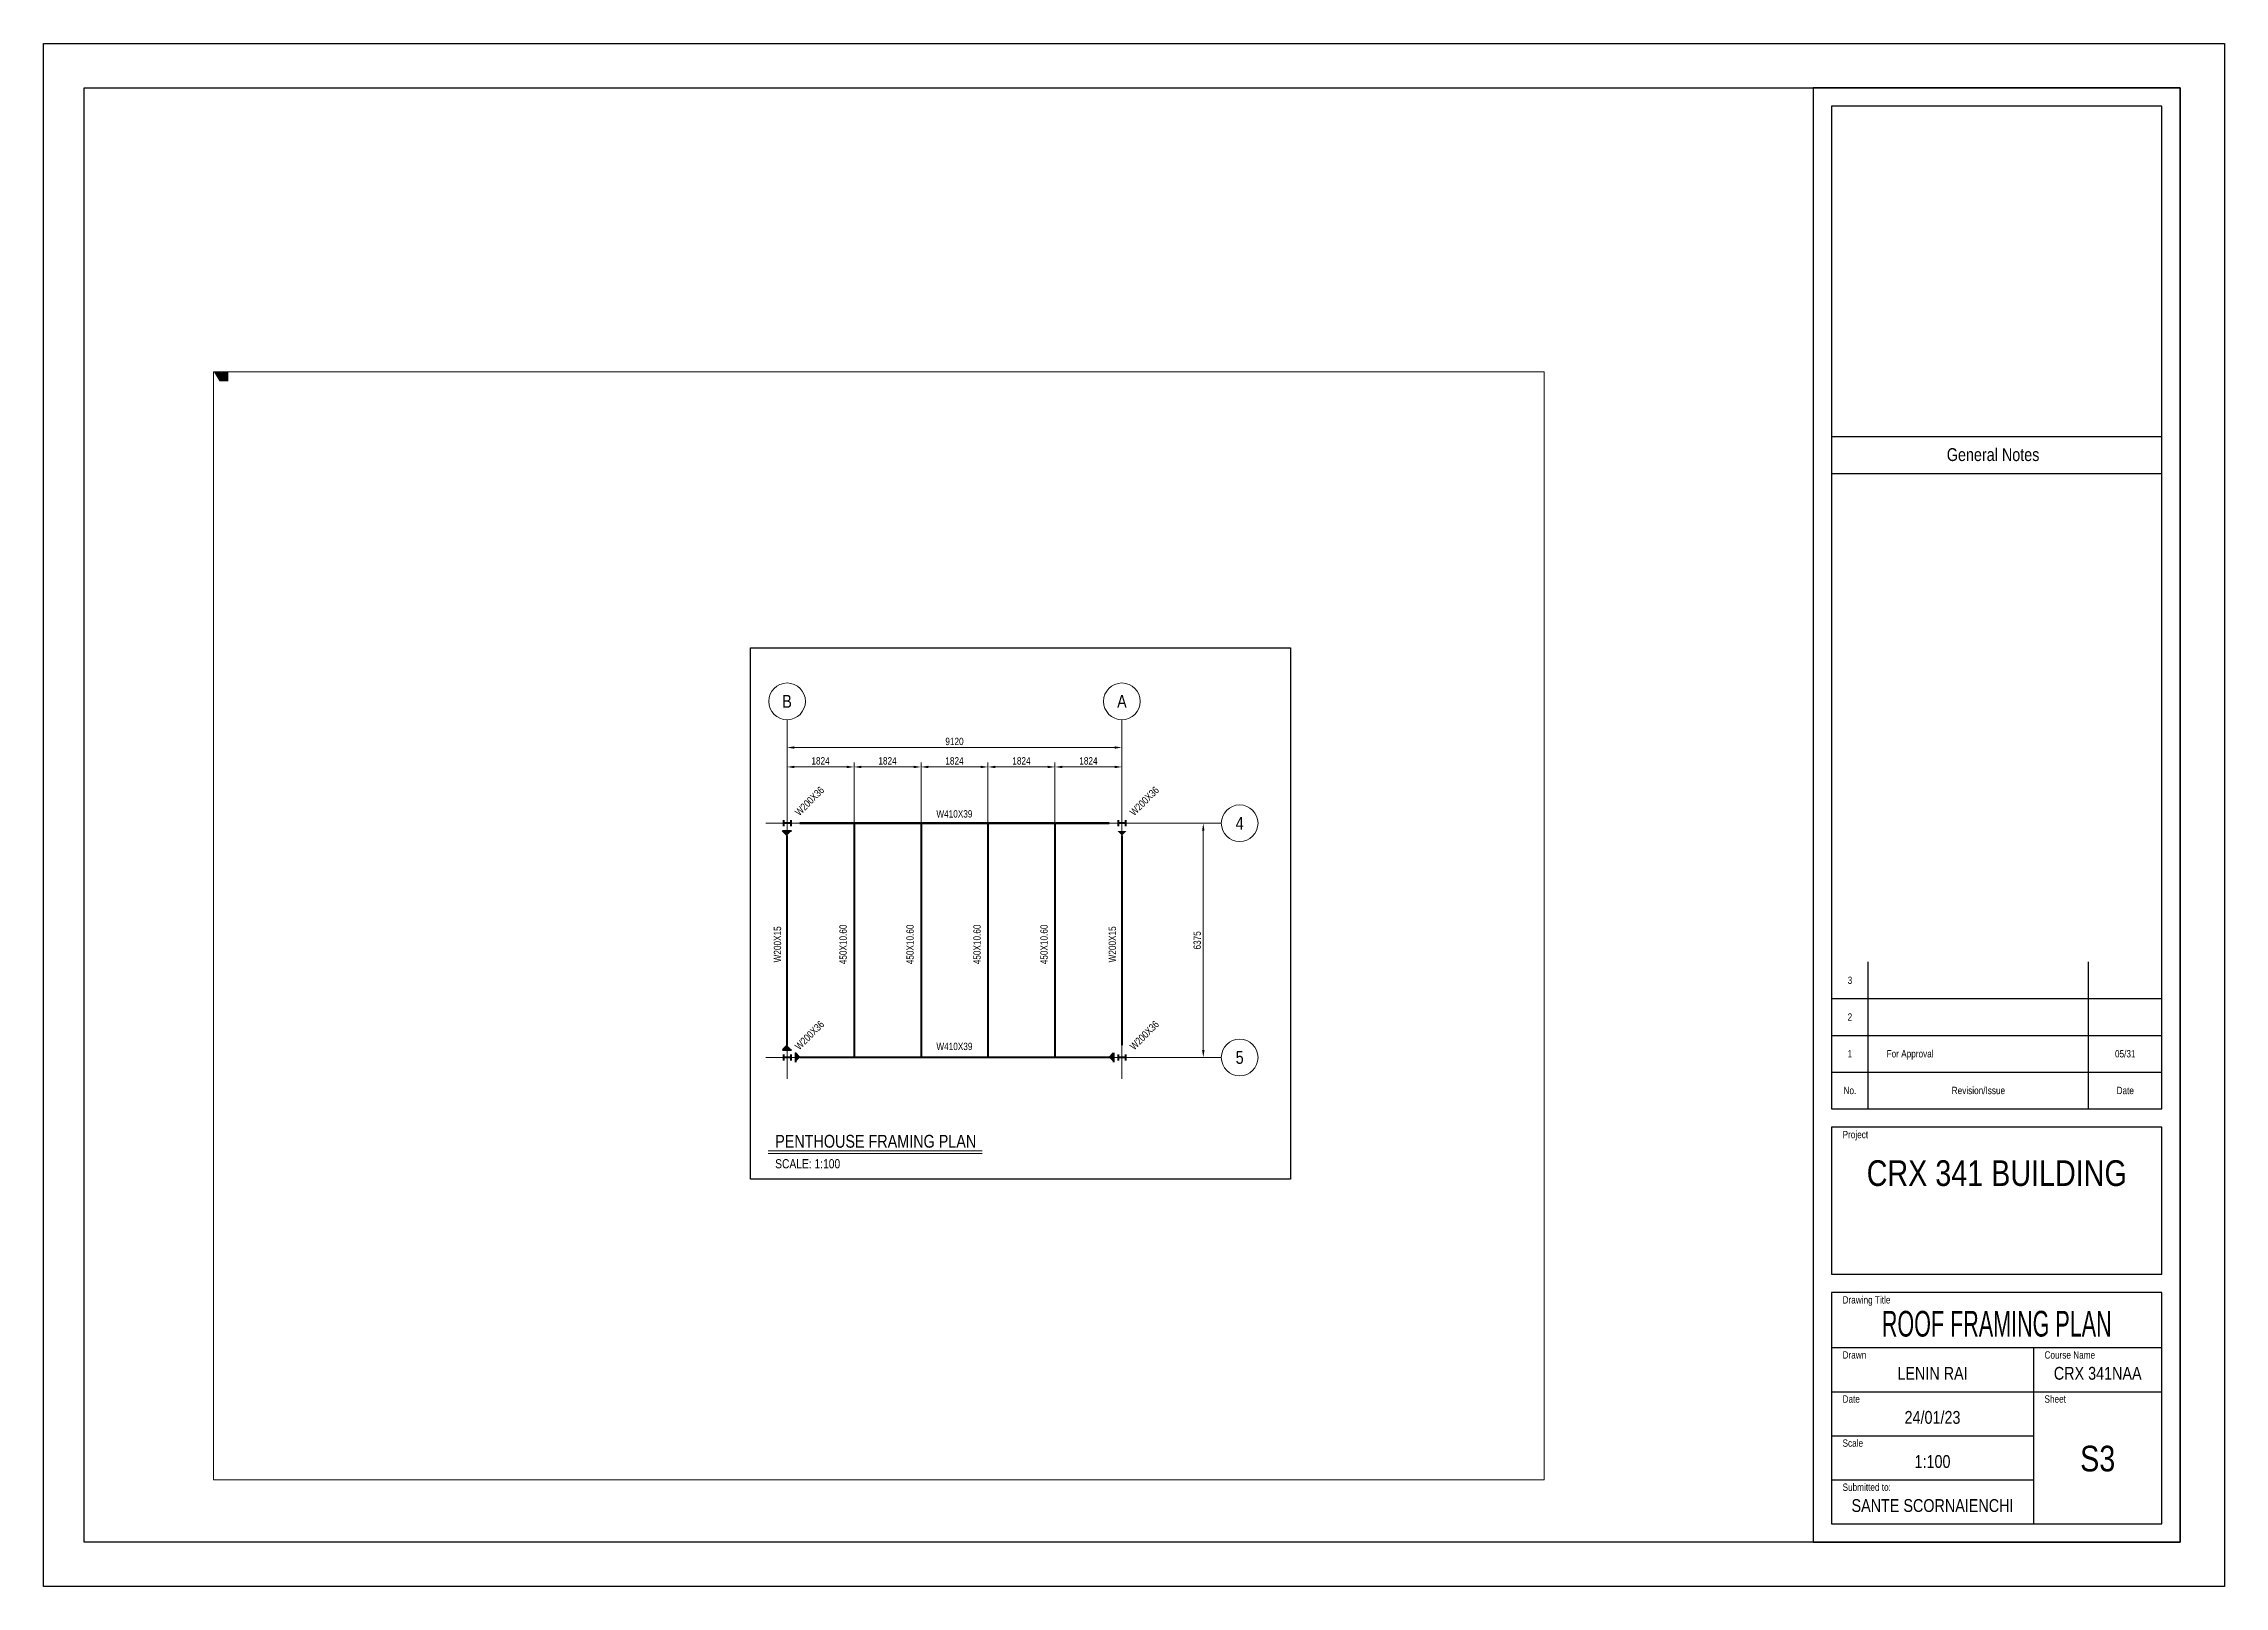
# Paper-space layout 'S3- ROOF FRAMING PLAN' of a CAD drawing. Header units: millimetres. Extents: x -1 to 593, y -1 to 419.
# The model-space entities are those that its viewports show. They can reach past a viewport. Long polylines and large blocks are cut down to what shows.
import ezdxf
from ezdxf.enums import TextEntityAlignment as Align

# ---------------------------------------------------------------- set-up
doc = ezdxf.new("R2010")
doc.units = ezdxf.units.MM
doc.header["$LTSCALE"] = 10
doc.linetypes.add('Center', pattern=[2, 1.25, -0.25, 0.25, -0.25])
for name, color, linetype, lineweight in [('G-ANNOTATIONS', 1, 'Continuous', 9), ('G-BORDER', 4, 'Continuous', 25), ('S-ANNOTATIONS', 1, 'Continuous', 9), ('S-BEAM-STEEL-PLAN', 4, 'Continuous', 50), ('S-COLUMN-STEEL-PLAN', 4, 'Continuous', 50), ('S-GRID', 6, 'Center', 9)]:
    doc.layers.add(name, color=color, linetype=linetype, lineweight=lineweight)
doc.styles.add('001 Title Text', font='arial.ttf', dxfattribs={"width": 0.8, "height": 3.5})
doc.styles.add('Anno Text High', font='arial.ttf', dxfattribs={"width": 0.8, "height": 2.5})
doc.styles.add('AnnoText', font='arial.ttf', dxfattribs={"width": 0.8, "height": 2})
doc.styles.add('Revit_Arial', font='arial.ttf')

# ---------------------------------------------------------------- blocks, each defined once
blk = doc.blocks.new('A2 border and title block')
at = {"layer": 'Defpoints'}
blk.add_lwpolyline([(0, 420), (594, 420), (594, 0), (0, 0)], close=True, dxfattribs=at)
at = {"layer": 'G-BORDER'}
for p, q in [((497, 160), (497, 170)), ((487, 65), (490, 65)), ((542, 65), (542, 17))]:
    blk.add_line(p, q, dxfattribs=at)
for points in [[(11.01, 408), (582, 408), (582, 12), (11.01, 12)], [(482, 12), (582, 12), (582, 408), (482, 408)], [(487, 130), (577, 130), (577, 403), (487, 403)], [(487, 85), (577, 85), (577, 125), (487, 125)], [(487, 17), (577, 17), (577, 80), (487, 80)]]:
    blk.add_lwpolyline(points, close=True, dxfattribs=at)
for points in [[(487, 313), (577, 313)], [(487, 303), (577, 303)], [(497, 130), (497, 170)], [(557, 130), (557, 170)], [(487, 160), (577, 160)], [(487, 150), (577, 150)], [(487, 140), (577, 140)], [(487, 130), (577, 130)], [(487, 65), (577, 65)], [(487, 53), (577, 53)], [(487, 41), (542, 41)], [(487, 29), (542, 29)]]:
    blk.add_lwpolyline(points, dxfattribs=at)
at = {"layer": 'G-ANNOTATIONS', "width": 0.8}
for s, height, style, p in [('General Notes', 3.5, '001 Title Text', (531, 308.11)), ('3', 2, 'AnnoText', (492, 165)), ('2', 2, 'AnnoText', (492, 155)), ('1', 2, 'AnnoText', (492, 145)), ('No.', 2, 'AnnoText', (492, 135)), ('Revision/Issue', 2, 'AnnoText', (527, 135)), ('Date', 2, 'AnnoText', (567, 135))]:
    blk.add_text(s, height=height, dxfattribs=dict(at, style=style)).set_placement(p, align=Align.MIDDLE_CENTER)
at = {"layer": 'G-ANNOTATIONS', "style": 'AnnoText', "width": 0.8}
for s, p in [('Project ', (490, 123)), ('Drawing Title', (490, 78)), ('Drawn', (490, 63)), ('Course Name', (545, 63)), ('Date', (490, 51)), ('Sheet', (545, 51)), ('Scale', (490, 39)), ('Submitted to:', (490, 27))]:
    blk.add_text(s, height=2, dxfattribs=at).set_placement(p, align=Align.MIDDLE_LEFT)
for tag, p in [('REVISION3', (502, 165)), ('REVISION2', (502, 155)), ('REVISION1', (502, 145))]:
    blk.add_attdef(tag, text='', height=2, dxfattribs=at).set_placement(p, align=Align.MIDDLE_LEFT)
at = {"layer": 'G-ANNOTATIONS', "width": 0.8}
for tag, height, style, p in [('DATE3', 2, 'AnnoText', (567, 165)), ('DATE2', 2, 'AnnoText', (567, 155)), ('DATE1', 2, 'AnnoText', (567, 145)), ('DRAWINGTITLE', 7, '001 Title Text', (532, 71.5)), ('YOURNAME', 3.5, '001 Title Text', (514.5, 58)), ('COURSE_NO', 3.5, '001 Title Text', (559.5, 58)), ('DATE', 3.5, '001 Title Text', (514.5, 46)), ('SCALE', 3.5, '001 Title Text', (514.5, 34)), ('SHEET', 7, '001 Title Text', (559.5, 34.79)), ('SUBMITTED_TO', 3.5, '001 Title Text', (514.5, 22))]:
    blk.add_attdef(tag, text='', height=height, dxfattribs=dict(at, style=style)).set_placement(p, align=Align.MIDDLE_CENTER)
blk = doc.blocks.new('LR_COL')
at = {"layer": 'S-COLUMN-STEEL-PLAN', "lineweight": 70}
for p, q in [((-1.005, 0.825), (-1.005, -0.825)), ((1.005, 0), (-1.005, 0)), ((1.005, 0.825), (1.005, -0.825))]:
    blk.add_line(p, q, dxfattribs=at)

msp = doc.modelspace()

# ---------------------------------------------------------------- hatches: boundary and pattern name
at = {"layer": 'S-BEAM-STEEL-PLAN', "lineweight": 70}
for points in [[(155038.3, 360564.8), (155288.3, 360564.8), (155163.3, 360439.8)], [(155038.3, 360564.8), (155288.3, 360564.8), (155163.3, 360439.8)], [(164158.3, 360564.8), (164408.3, 360564.8), (164283.3, 360439.8)], [(155038.3, 354604.8), (155288.3, 354604.8), (155163.3, 354729.8)], [(155388.8, 354522.3), (155388.8, 354272.3), (155513.8, 354397.3)], [(164057.8, 354522.3), (164057.8, 354272.3), (163932.8, 354397.3)]]:
    msp.add_hatch(color=256, dxfattribs=at).paths.add_polyline_path(points, flags=0)

# ---------------------------------------------------------------- linework, layer by layer
at = {"layer": 'Defpoints'}
msp.add_lwpolyline([(154164.9, 365553.2), (168876.9, 365553.2), (168876.9, 351084.4), (154164.9, 351084.4)], close=True, dxfattribs=at)
at = {"layer": 'S-ANNOTATIONS'}
for p, q in [((155163.3, 363172.3), (155163.3, 362709.4)), ((164283.3, 363172.3), (164283.3, 362709.4)), ((155163.3, 362771.9), (155163.3, 362181)), ((155363.3, 362834.4), (164083.3, 362834.4)), ((156987.3, 360634.8), (156987.3, 362431)), ((156987.3, 360634.8), (156987.3, 362431)), ((158811.3, 360634.8), (158811.3, 362431)), ((158811.3, 360634.8), (158811.3, 362431)), ((160635.3, 360734.8), (160635.3, 362431)), ((160635.3, 360734.8), (160635.3, 362431)), ((162459.3, 360734.8), (162459.3, 362431)), ((162459.3, 360734.8), (162459.3, 362431)), ((164283.3, 362368.5), (164283.3, 362431)), ((155363.3, 362306), (156787.3, 362306)), ((157187.3, 362306), (158611.3, 362306)), ((159011.3, 362306), (160435.3, 362306)), ((160835.3, 362306), (162259.3, 362306)), ((162659.3, 362306), (164083.3, 362306)), ((165868.1, 360772.3), (166625.2, 360772.3)), ((166500.2, 354597.3), (166500.2, 360572.3)), ((165868.1, 354397.3), (166625.2, 354397.3)), ((154649.7, 351852.9), (160474.3, 351852.9)), ((154649.7, 351781.4), (160474.3, 351781.4))]:
    msp.add_line(p, q, dxfattribs=at)
for points in [[(155363.3, 362867.8), (155363.3, 362801.1), (155163.3, 362834.4)], [(164083.3, 362867.8), (164083.3, 362801.1), (164283.3, 362834.4)], [(155363.3, 362339.4), (155363.3, 362272.7), (155163.3, 362306)], [(156787.3, 362339.4), (156787.3, 362272.7), (156987.3, 362306)], [(157187.3, 362339.4), (157187.3, 362272.7), (156987.3, 362306)], [(158611.3, 362339.4), (158611.3, 362272.7), (158811.3, 362306)], [(159011.3, 362339.4), (159011.3, 362272.7), (158811.3, 362306)], [(160435.3, 362339.4), (160435.3, 362272.7), (160635.3, 362306)], [(160835.3, 362339.4), (160835.3, 362272.7), (160635.3, 362306)], [(162259.3, 362339.4), (162259.3, 362272.7), (162459.3, 362306)], [(162659.3, 362339.4), (162659.3, 362272.7), (162459.3, 362306)], [(164083.3, 362339.4), (164083.3, 362272.7), (164283.3, 362306)], [(166466.9, 360572.3), (166533.6, 360572.3), (166500.2, 360772.3)], [(166466.9, 354597.3), (166533.6, 354597.3), (166500.2, 354397.3)]]:
    msp.add_solid(points, dxfattribs=at)
at = {"layer": 'S-BEAM-STEEL-PLAN', "lineweight": 70}
for p, q in [((155163.3, 360439.8), (155038.3, 360564.8)), ((155038.3, 360564.8), (155288.3, 360564.8)), ((163932.8, 360772.3), (155513.8, 360772.3)), ((155163.3, 354729.8), (155163.3, 360439.8)), ((164283.3, 360439.8), (164283.3, 354729.8)), ((155163.3, 354729.8), (155038.3, 354604.8)), ((155038.3, 354604.8), (155288.3, 354604.8)), ((155513.8, 354397.3), (155388.8, 354522.3)), ((155388.8, 354522.3), (155388.8, 354272.3)), ((163932.8, 354397.3), (155513.8, 354397.3)), ((163932.8, 354397.3), (164057.8, 354522.3)), ((164057.8, 354522.3), (164057.8, 354272.3))]:
    msp.add_line(p, q, dxfattribs=at)
at = {"layer": 'S-BEAM-STEEL-PLAN', "lineweight": 30}
for p, q in [((156987.3, 354497.3), (156987.3, 360672.3)), ((156987.3, 360572.3), (156987.3, 359645.9)), ((158811.3, 354497.3), (158811.3, 360672.3)), ((158811.3, 360572.3), (158811.3, 359645.9)), ((160635.3, 354497.3), (160635.3, 360672.3)), ((160635.3, 360672.3), (160635.3, 359860.3)), ((162459.3, 354497.3), (162459.3, 360672.3)), ((162459.3, 360672.3), (162459.3, 359860.3)), ((156987.3, 355180.2), (156987.3, 359645.9)), ((158811.3, 355180.2), (158811.3, 359645.9)), ((160635.3, 355180.2), (160635.3, 359860.3)), ((162459.3, 355180.2), (162459.3, 359860.3)), ((156987.3, 354597.3), (156987.3, 355180.2)), ((158811.3, 354597.3), (158811.3, 355180.2)), ((160635.3, 354597.3), (160635.3, 355180.2)), ((162459.3, 354597.3), (162459.3, 355180.2))]:
    msp.add_line(p, q, dxfattribs=at)
at = {"layer": 'S-COLUMN-STEEL-PLAN', "lineweight": 70}
for p, q in [((155062.8, 360854.8), (155062.8, 360689.8)), ((155062.8, 360854.8), (155062.8, 360689.8)), ((155263.8, 360772.3), (155062.8, 360772.3)), ((155263.8, 360772.3), (155062.8, 360772.3)), ((155263.8, 360854.8), (155263.8, 360689.8)), ((155263.8, 360854.8), (155263.8, 360689.8)), ((164182.8, 360854.8), (164182.8, 360689.8)), ((164182.8, 360854.8), (164182.8, 360689.8)), ((164383.8, 360772.3), (164182.8, 360772.3)), ((164383.8, 360772.3), (164182.8, 360772.3)), ((164383.8, 360854.8), (164383.8, 360689.8)), ((164383.8, 360854.8), (164383.8, 360689.8)), ((155062.8, 354479.8), (155062.8, 354314.8)), ((155062.8, 354479.8), (155062.8, 354314.8)), ((155263.8, 354397.3), (155062.8, 354397.3)), ((155263.8, 354397.3), (155062.8, 354397.3)), ((155263.8, 354479.8), (155263.8, 354314.8)), ((155263.8, 354479.8), (155263.8, 354314.8)), ((164182.8, 354479.8), (164182.8, 354314.8)), ((164182.8, 354479.8), (164182.8, 354314.8)), ((164383.8, 354397.3), (164182.8, 354397.3)), ((164383.8, 354397.3), (164182.8, 354397.3)), ((164383.8, 354479.8), (164383.8, 354314.8)), ((164383.8, 354479.8), (164383.8, 354314.8))]:
    msp.add_line(p, q, dxfattribs=at)
at = {"layer": 'S-COLUMN-STEEL-PLAN'}
for p, q in [((155513.8, 360772.3), (163932.8, 360772.3)), ((156987.3, 360772.3), (156987.3, 354397.3)), ((158811.3, 360772.3), (158811.3, 354397.3)), ((160635.3, 360772.3), (160635.3, 354397.3)), ((162459.3, 360772.3), (162459.3, 354397.3)), ((155163.3, 354729.8), (155163.3, 360439.8)), ((164283.3, 360439.8), (164283.3, 354729.8)), ((163932.8, 354397.3), (155513.8, 354397.3))]:
    msp.add_line(p, q, dxfattribs=at)
at = {"layer": 'S-GRID'}
for p, q in [((155163.3, 353814.5), (155163.3, 363591.7)), ((164283.3, 353814.5), (164283.3, 363591.7)), ((154580.7, 360772.3), (166991.1, 360772.3)), ((154580.7, 354397.3), (166991.1, 354397.3))]:
    msp.add_line(p, q, dxfattribs=at)
at = {"layer": 'S-GRID', "linetype": 'Continuous'}
for centre in [(155163.3, 364091.7), (164283.3, 364091.7), (167491.1, 360772.3), (167491.1, 354397.3)]:
    msp.add_circle(centre, 500, dxfattribs=at)

# ---------------------------------------------------------------- block references
at = {"layer": 'S-GRID', "xscale": 100, "yscale": 100, "zscale": 100}
for p in [(155163.3, 360772.3), (164283.3, 360772.3), (155163.3, 354397.3), (164283.3, 354397.3)]:
    msp.add_blockref('LR_COL', p, dxfattribs=at)

# ---------------------------------------------------------------- texts
at = {"layer": 'Defpoints', "style": 'Revit_Arial'}
msp.add_text('ROOF FRAMING PLAN', height=1536.77, dxfattribs=at).set_placement((117220.2, 372806.2))
at = {"layer": 'S-ANNOTATIONS', "width": 0.8}
for s, height, style, p in [('PENTHOUSE FRAMING PLAN', 350, '001 Title Text', (154839.5, 351940.3)), ('SCALE: 1:100', 250, 'Anno Text High', (154839.5, 351378.1))]:
    msp.add_text(s, height=height, dxfattribs=dict(at, style=style)).set_placement(p)
at = {"layer": 'S-ANNOTATIONS', "char_height": 200, "attachment_point": 5, "style": 'AnnoText'}
for s, insert in [('9120', (159723.3, 362999.1)), ('1824', (156075.3, 362470.6)), ('1824', (157899.3, 362470.6)), ('1824', (159723.3, 362470.6)), ('1824', (161547.3, 362470.6)), ('1824', (163371.3, 362470.6))]:
    msp.add_mtext(s, dxfattribs=dict(at, insert=insert))
at = {"layer": 'S-ANNOTATIONS', "char_height": 200, "line_spacing_factor": 0.938532, "style": 'AnnoText'}
for s, insert, width, attachment_point, rotation in [('\\fArial|b0|i0|c0|p34|;W200X36', (155357.4, 361100.5), 2389.805, 1, 45), ('\\fArial|b0|i0|c0|p34|;W200X36', (164477.4, 361100.5), 2156.4, 1, 45), ('\\fArial|b0|i0|c0|p34|;W200X15', (154802, 357475.4), 2156.4, 2, 90), ('\\fArial|b0|i0|c0|p34|;450X10.60', (156589.2, 357475.4), 2379.6, 2, 90), ('\\fArial|b0|i0|c0|p34|;450X10.60', (158413.2, 357475.4), 2379.6, 2, 90), ('\\fArial|b0|i0|c0|p34|;450X10.60', (160237.2, 357475.4), 2379.6, 2, 90), ('\\fArial|b0|i0|c0|p34|;450X10.60', (162061.2, 357475.4), 2379.6, 2, 90), ('\\fArial|b0|i0|c0|p34|;W200X15', (163922, 357475.4), 2156.4, 2, 90), ('\\fArial|b0|i0|c0|p34|;W200X36', (155357.4, 354725.5), 2156.4, 1, 45), ('\\fArial|b0|i0|c0|p34|;W200X36', (164477.4, 354725.5), 2156.4, 1, 45)]:
    msp.add_mtext(s, dxfattribs=dict(at, insert=insert, width=width, attachment_point=attachment_point, rotation=rotation))
at = {"layer": 'S-ANNOTATIONS', "char_height": 200, "width": 2156.4, "attachment_point": 2, "line_spacing_factor": 0.938532, "style": 'AnnoText'}
for insert in [(159721, 361128.7), (159721, 354797.6)]:
    msp.add_mtext('\\fArial|b0|i0|c0|p34|;W410X39', dxfattribs=dict(at, insert=insert))
at = {"layer": 'S-ANNOTATIONS', "insert": (166335.5, 357584.8), "char_height": 200, "attachment_point": 5, "rotation": 90, "style": 'AnnoText'}
msp.add_mtext('6375', dxfattribs=at)
at = {"layer": 'S-GRID', "style": '001 Title Text', "width": 0.8}
for s, p in [('B', (155163.3, 364091.7)), ('A', (164283.3, 364091.7)), ('4', (167491.1, 360772.3)), ('5', (167491.1, 354397.3))]:
    msp.add_text(s, height=350, dxfattribs=at).set_placement(p, align=Align.MIDDLE_CENTER)

psp = doc.layouts.new('S3- ROOF FRAMING PLAN')

# ---------------------------------------------------------------- block references
ref = psp.add_blockref('A2 border and title block', (-0.79, -0.79))
ref.add_attrib('SHEET', 'S3', dxfattribs={"layer": 'G-ANNOTATIONS', "height": 7, "style": '001 Title Text', "width": 0.8}).set_placement((558.71, 34), align=Align.MIDDLE_CENTER)
ref.add_attrib('DRAWINGTITLE', 'ROOF FRAMING PLAN', dxfattribs={"layer": 'G-ANNOTATIONS', "height": 7, "style": '001 Title Text', "width": 0.6}).set_placement((531.21, 70.71), align=Align.MIDDLE_CENTER)
ref.add_attrib('SCALE', '1:100', dxfattribs={"layer": 'G-ANNOTATIONS', "height": 3.5, "style": '001 Title Text', "width": 0.8}).set_placement((513.71, 33.21), align=Align.MIDDLE_CENTER)
ref.add_attrib('COURSE_NO', 'CRX 341NAA', dxfattribs={"layer": 'G-ANNOTATIONS', "height": 3.5, "style": '001 Title Text', "width": 0.8}).set_placement((558.71, 57.21), align=Align.MIDDLE_CENTER)
ref.add_attrib('YOURNAME', 'LENIN RAI', dxfattribs={"layer": 'G-ANNOTATIONS', "height": 3.5, "style": '001 Title Text', "width": 0.8}).set_placement((513.71, 57.21), align=Align.MIDDLE_CENTER)
ref.add_attrib('DATE', '24/01/23', dxfattribs={"layer": 'G-ANNOTATIONS', "height": 3.5, "style": '001 Title Text', "width": 0.8}).set_placement((513.71, 45.21), align=Align.MIDDLE_CENTER)
ref.add_attrib('SUBMITTED_TO', 'SANTE SCORNAIENCHI', dxfattribs={"layer": 'G-ANNOTATIONS', "height": 3.5, "style": '001 Title Text', "width": 0.8}).set_placement((513.71, 21.21), align=Align.MIDDLE_CENTER)
ref.add_attrib('PROJECTNAME', 'CRX 341 BUILDING', dxfattribs={"layer": 'G-ANNOTATIONS', "height": 7, "style": '001 Title Text', "width": 0.8}).set_placement((531.21, 111.71), align=Align.MIDDLE_CENTER)
ref.add_attrib('REVISION1', 'For Approval', dxfattribs={"layer": 'G-ANNOTATIONS', "height": 2, "style": 'AnnoText', "width": 0.8}).set_placement((501.21, 144.21), align=Align.MIDDLE_LEFT)
ref.add_attrib('DATE1', '05/31', dxfattribs={"layer": 'G-ANNOTATIONS', "height": 2, "style": 'AnnoText', "width": 0.8}).set_placement((566.21, 144.21), align=Align.MIDDLE_CENTER)

# ---------------------------------------------------------------- viewports
at = {"layer": '0'}
psp.add_viewport(center=(226.7, 179.04), size=(362.38, 301.6677), view_center_point=(157661.86, 357981.02), view_height=30166.7673, dxfattribs=at)

doc.saveas('drawing.dxf')
